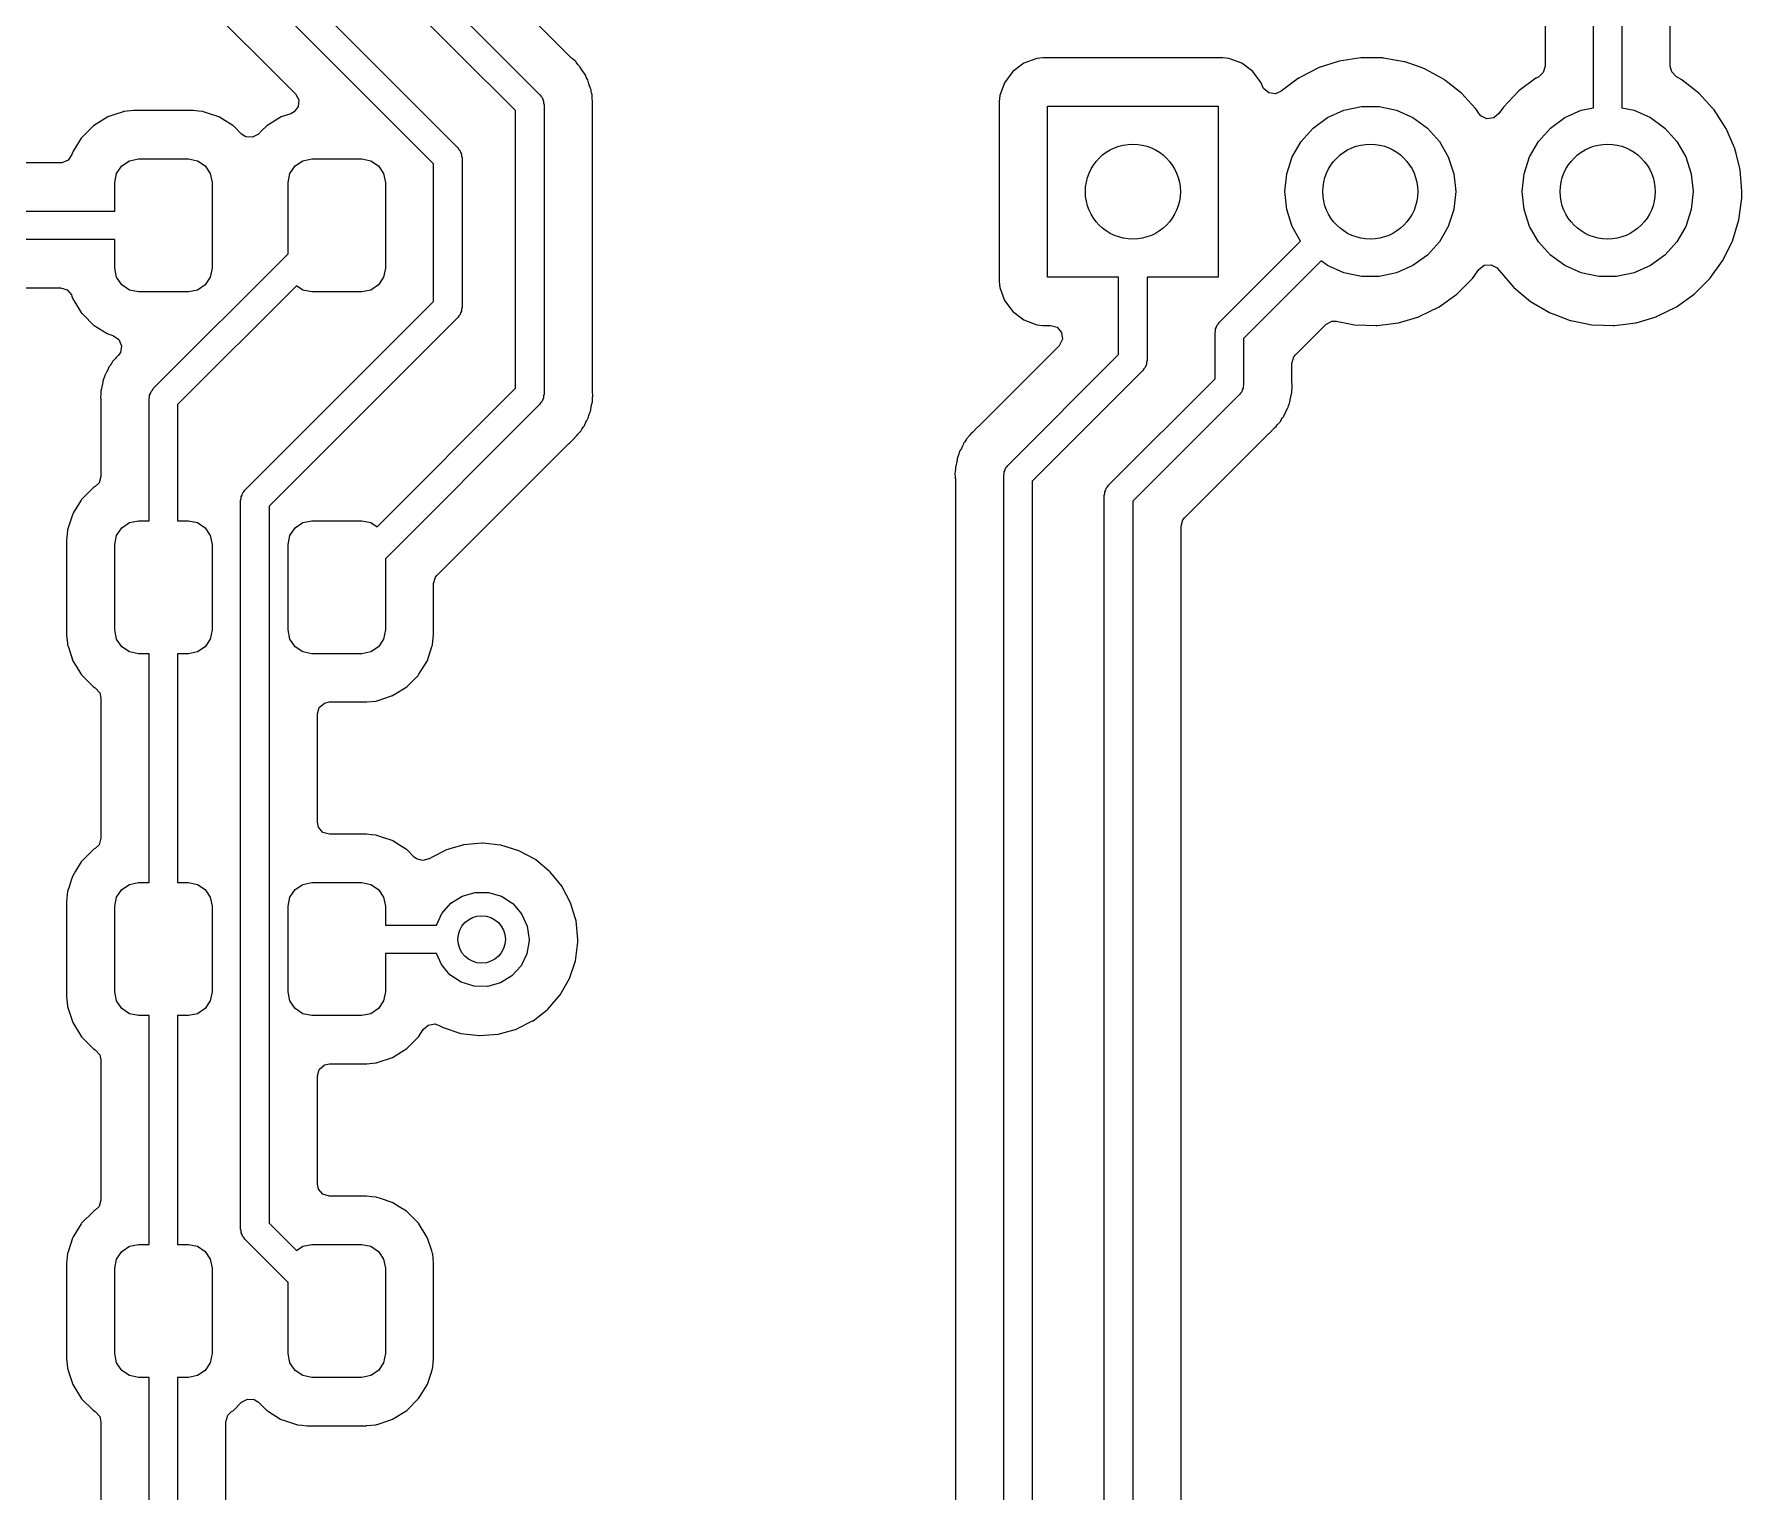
# Model space of a CAD drawing. Extents: x 87 to 209, y -135 to -60.
# Drawn here: x 179.95 to 197.93, y -97.36 to -82.02 of the extents above; entities that cross this region are included whole.
import ezdxf

# ---------------------------------------------------------------- set-up
doc = ezdxf.new("R2010")
doc.units = 0
doc.layers.add('BLACK', color=7, linetype='CONTINUOUS')

msp = doc.modelspace()

# ---------------------------------------------------------------- linework, layer by layer
at = {"layer": 'BLACK', "linetype": 'CONTINUOUS'}
for p, q in [((173.886, -72.6887), (184.408, -83.2111)), ((184.152, -83.3793), (173.63, -72.8569)), ((173.297, -73.2426), (182.698, -82.6439)), ((185.605, -82.2666), (178.191, -74.8521)), ((177.646, -75.0258), (185.272, -82.6523)), ((185.016, -82.8205), (177.389, -75.194)), ((196.366, -82.7896), (196.366, -77.6097)), ((196.666, -77.5476), (196.666, -82.7896)), ((197.174, -82.353), (197.174, -77.6297)), ((195.857, -77.8725), (195.857, -82.3511)), ((185.614, -82.2746), (185.605, -82.2666)), ((185.65, -82.304), (185.614, -82.2746)), ((185.655, -82.3105), (185.65, -82.304)), ((185.662, -82.3214), (185.655, -82.3105)), ((185.675, -82.3364), (185.662, -82.3214)), ((185.69, -82.3516), (185.675, -82.3364)), ((185.694, -82.3584), (185.69, -82.3516)), ((185.714, -82.3914), (185.694, -82.3584)), ((185.694, -82.3584), (185.694, -82.3584)), ((190.369, -82.3222), (190.253, -82.4095)), ((190.506, -82.2711), (190.369, -82.3222)), ((190.568, -82.2643), (190.506, -82.2711)), ((192.464, -82.2643), (190.568, -82.2643)), ((192.526, -82.2711), (192.464, -82.2643)), ((192.663, -82.3222), (192.526, -82.2711)), ((192.779, -82.4095), (192.663, -82.3222)), ((193.688, -82.298), (193.468, -82.3699)), ((193.917, -82.2629), (193.688, -82.298)), ((193.923, -82.263), (193.917, -82.2629)), ((194.076, -82.2649), (193.923, -82.263)), ((193.923, -82.263), (193.923, -82.263)), ((194.149, -82.2657), (194.076, -82.2649)), ((194.154, -82.2666), (194.149, -82.2657)), ((194.154, -82.2667), (194.154, -82.2666)), ((194.372, -82.3055), (194.154, -82.2667)), ((194.377, -82.3064), (194.372, -82.3055)), ((194.372, -82.3055), (194.372, -82.3055)), ((194.382, -82.3081), (194.377, -82.3064)), ((194.59, -82.382), (194.382, -82.3081)), ((194.382, -82.3081), (194.382, -82.3081)), ((195.857, -82.3511), (195.837, -82.4193)), ((197.19, -82.4129), (197.174, -82.353)), ((185.72, -82.4013), (185.714, -82.3914)), ((185.748, -82.4386), (185.72, -82.4013)), ((185.756, -82.4586), (185.748, -82.4386)), ((185.764, -82.4763), (185.756, -82.4586)), ((185.775, -82.4948), (185.764, -82.4763)), ((185.788, -82.5392), (185.775, -82.4948)), ((185.792, -82.5504), (185.788, -82.5392)), ((190.165, -82.5261), (190.114, -82.6625)), ((190.253, -82.4095), (190.165, -82.5261)), ((192.867, -82.5261), (192.779, -82.4095)), ((192.87, -82.5345), (192.867, -82.5261)), ((192.88, -82.5627), (192.87, -82.5345)), ((192.87, -82.5345), (192.87, -82.5345)), ((193.259, -82.48), (193.078, -82.6159)), ((193.263, -82.4769), (193.259, -82.48)), ((193.259, -82.48), (193.259, -82.48)), ((193.29, -82.4629), (193.263, -82.4769)), ((193.464, -82.3723), (193.29, -82.4629)), ((193.468, -82.3699), (193.464, -82.3723)), ((193.464, -82.3723), (193.464, -82.3723)), ((194.595, -82.3837), (194.59, -82.382)), ((194.59, -82.382), (194.59, -82.382)), ((194.6, -82.3862), (194.595, -82.3837)), ((194.794, -82.4931), (194.6, -82.3862)), ((194.6, -82.3862), (194.6, -82.3862)), ((194.798, -82.4956), (194.794, -82.4931)), ((194.794, -82.4931), (194.794, -82.4931)), ((194.802, -82.4988), (194.798, -82.4956)), ((194.976, -82.636), (194.802, -82.4988)), ((194.802, -82.4988), (194.802, -82.4988)), ((195.759, -82.48), (195.582, -82.6128)), ((195.763, -82.4769), (195.759, -82.48)), ((195.759, -82.48), (195.759, -82.48)), ((195.79, -82.4629), (195.763, -82.4769)), ((195.837, -82.4193), (195.79, -82.4629)), ((197.24, -82.4633), (197.19, -82.4129)), ((197.298, -82.4956), (197.24, -82.4633)), ((197.302, -82.4988), (197.298, -82.4956)), ((197.476, -82.636), (197.302, -82.4988)), ((182.698, -82.6439), (182.732, -82.7062)), ((182.732, -82.7062), (182.727, -82.777)), ((185.272, -82.6523), (185.282, -82.6694)), ((185.282, -82.6694), (185.296, -82.6834)), ((185.296, -82.6834), (185.301, -82.7025)), ((185.301, -82.7025), (185.311, -82.7196)), ((185.311, -82.7196), (185.311, -82.7393)), ((185.806, -82.586), (185.792, -82.5504)), ((185.809, -82.5933), (185.806, -82.586)), ((185.806, -82.586), (185.806, -82.586)), ((185.81, -82.6012), (185.809, -82.5933)), ((185.812, -82.6146), (185.81, -82.6012)), ((185.81, -82.6012), (185.81, -82.6012)), ((185.816, -82.634), (185.812, -82.6146)), ((185.822, -82.6546), (185.816, -82.634)), ((185.822, -82.6625), (185.822, -82.6546)), ((185.823, -82.7007), (185.822, -82.6625)), ((185.824, -82.7126), (185.823, -82.7007)), ((185.825, -82.717), (185.824, -82.7126)), ((185.825, -82.7461), (185.825, -82.717)), ((190.114, -82.6625), (190.107, -82.7247)), ((192.893, -82.5878), (192.88, -82.5627)), ((192.947, -82.6337), (192.893, -82.5878)), ((193.018, -82.6429), (192.947, -82.6337)), ((193.077, -82.615), (193.018, -82.6429)), ((193.078, -82.6159), (193.077, -82.615)), ((194.98, -82.6392), (194.976, -82.636)), ((194.976, -82.636), (194.976, -82.636)), ((195.047, -82.7126), (194.98, -82.6392)), ((195.124, -82.7971), (195.047, -82.7126)), ((195.578, -82.6159), (195.418, -82.7834)), ((195.582, -82.6128), (195.578, -82.6159)), ((197.48, -82.6392), (197.476, -82.636)), ((197.476, -82.636), (197.476, -82.636)), ((197.547, -82.7126), (197.48, -82.6392)), ((197.624, -82.7971), (197.547, -82.7126)), ((180.721, -82.8868), (180.57, -82.9799)), ((180.784, -82.8656), (180.721, -82.8868)), ((180.882, -82.8331), (180.784, -82.8656)), ((180.888, -82.8309), (180.882, -82.8331)), ((180.882, -82.8331), (180.882, -82.8331)), ((180.895, -82.8302), (180.888, -82.8309)), ((180.991, -82.8202), (180.895, -82.8302)), ((180.895, -82.8302), (180.895, -82.8302)), ((180.994, -82.8199), (180.991, -82.8202)), ((180.991, -82.8202), (180.991, -82.8202)), ((181.62, -82.8199), (180.994, -82.8199)), ((181.675, -82.8255), (181.62, -82.8199)), ((181.718, -82.8299), (181.675, -82.8255)), ((181.724, -82.8306), (181.718, -82.8299)), ((181.718, -82.8299), (181.718, -82.8299)), ((181.731, -82.8328), (181.724, -82.8306)), ((181.781, -82.8494), (181.731, -82.8328)), ((181.731, -82.8328), (181.731, -82.8328)), ((181.892, -82.8863), (181.781, -82.8494)), ((181.899, -82.8901), (181.892, -82.8863)), ((182.037, -82.9753), (181.899, -82.8901)), ((181.899, -82.8901), (181.899, -82.8901)), ((182.546, -82.8868), (182.395, -82.9799)), ((182.649, -82.8525), (182.546, -82.8868)), ((182.684, -82.8338), (182.649, -82.8525)), ((182.727, -82.777), (182.684, -82.8338)), ((185.016, -85.7424), (185.016, -82.8205)), ((185.311, -82.7393), (185.316, -82.7584)), ((185.316, -82.7584), (185.316, -85.8045)), ((185.825, -82.75), (185.825, -82.7461)), ((185.826, -82.8089), (185.825, -82.75)), ((185.825, -82.8286), (185.827, -82.8209)), ((185.825, -82.8405), (185.825, -82.8286)), ((185.825, -85.7675), (185.825, -82.8405)), ((185.827, -82.8209), (185.826, -82.8089)), ((190.107, -82.7247), (190.107, -84.6209)), ((190.616, -84.5728), (190.616, -82.7728)), ((190.616, -82.7728), (192.416, -82.7728)), ((192.416, -82.7728), (192.416, -84.5728)), ((193.414, -83.004), (193.566, -82.8934)), ((193.566, -82.8934), (193.738, -82.8168)), ((193.738, -82.8168), (193.922, -82.7777)), ((193.922, -82.7777), (194.11, -82.7777)), ((194.11, -82.7777), (194.294, -82.8168)), ((194.294, -82.8168), (194.466, -82.8934)), ((194.466, -82.8934), (194.618, -83.004)), ((195.136, -82.8105), (195.124, -82.7971)), ((195.139, -82.8148), (195.136, -82.8105)), ((195.161, -82.8494), (195.139, -82.8148)), ((195.139, -82.8148), (195.139, -82.8148)), ((195.182, -82.8739), (195.161, -82.8494)), ((195.245, -82.9051), (195.182, -82.8739)), ((195.316, -82.897), (195.245, -82.9051)), ((195.371, -82.852), (195.316, -82.897)), ((195.418, -82.7834), (195.371, -82.852)), ((195.914, -83.004), (196.066, -82.8934)), ((196.066, -82.8934), (196.238, -82.8168)), ((196.238, -82.8168), (196.366, -82.7896)), ((196.666, -82.7896), (196.794, -82.8168)), ((196.794, -82.8168), (196.966, -82.8934)), ((196.966, -82.8934), (197.118, -83.004)), ((197.636, -82.8105), (197.624, -82.7971)), ((197.762, -83.0049), (197.636, -82.8105)), ((180.57, -82.9799), (180.445, -83.1051)), ((182.043, -82.9791), (182.037, -82.9753)), ((182.048, -82.9843), (182.043, -82.9791)), ((182.131, -83.0667), (182.048, -82.9843)), ((182.176, -83.0956), (182.131, -83.0667)), ((182.309, -83.0665), (182.247, -83.1006)), ((182.341, -83.0347), (182.309, -83.0665)), ((182.395, -82.9799), (182.341, -83.0347)), ((193.288, -83.1438), (193.414, -83.004)), ((194.618, -83.004), (194.744, -83.1438)), ((195.788, -83.1438), (195.914, -83.004)), ((197.118, -83.004), (197.244, -83.1438)), ((197.764, -83.0097), (197.762, -83.0049)), ((197.852, -83.2118), (197.764, -83.0097)), ((197.764, -83.0097), (197.764, -83.0097)), ((180.352, -83.2557), (180.347, -83.2726)), ((180.358, -83.2466), (180.352, -83.2557)), ((180.441, -83.1113), (180.358, -83.2466)), ((180.445, -83.1051), (180.441, -83.1113)), ((180.441, -83.1113), (180.441, -83.1113)), ((182.247, -83.1006), (182.176, -83.0956)), ((184.408, -83.2111), (184.418, -83.2282)), ((184.418, -83.2282), (184.432, -83.2422)), ((184.432, -83.2422), (184.437, -83.2613)), ((193.194, -83.3067), (193.288, -83.1438)), ((194.744, -83.1438), (194.838, -83.3067)), ((195.694, -83.3067), (195.788, -83.1438)), ((197.244, -83.1438), (197.338, -83.3067)), ((197.854, -83.2173), (197.852, -83.2118)), ((197.855, -83.2223), (197.854, -83.2173)), ((197.868, -83.2726), (197.855, -83.2223)), ((197.855, -83.2223), (197.855, -83.2223)), ((180.224, -83.3699), (178.154, -83.3699)), ((180.237, -83.3692), (180.224, -83.3699)), ((180.303, -83.3419), (180.237, -83.3692)), ((180.343, -83.2836), (180.303, -83.3419)), ((180.347, -83.2726), (180.343, -83.2836)), ((180.814, -83.4827), (180.868, -83.4016)), ((180.868, -83.4016), (180.949, -83.3474)), ((180.949, -83.3474), (181.045, -83.3284)), ((181.045, -83.3284), (181.57, -83.3284)), ((181.57, -83.3284), (181.665, -83.3474)), ((181.665, -83.3474), (181.746, -83.4016)), ((181.746, -83.4016), (181.801, -83.4827)), ((182.639, -83.4827), (182.693, -83.4016)), ((182.693, -83.4016), (182.774, -83.3474)), ((182.774, -83.3474), (182.87, -83.3284)), ((182.87, -83.3284), (183.395, -83.3284)), ((183.395, -83.3284), (183.49, -83.3474)), ((183.49, -83.3474), (183.571, -83.4016)), ((183.571, -83.4016), (183.626, -83.4827)), ((184.152, -84.8299), (184.152, -83.3793)), ((184.437, -83.2613), (184.447, -83.2784)), ((184.447, -83.2784), (184.447, -83.2981)), ((184.447, -83.2981), (184.452, -83.3172)), ((184.452, -83.3172), (184.452, -84.892)), ((193.136, -83.4857), (193.194, -83.3067)), ((194.838, -83.3067), (194.896, -83.4857)), ((195.636, -83.4857), (195.694, -83.3067)), ((197.338, -83.3067), (197.396, -83.4857)), ((197.91, -83.442), (197.868, -83.2726)), ((180.795, -83.5784), (180.814, -83.4827)), ((180.795, -83.8784), (180.795, -83.5784)), ((181.801, -83.4827), (181.82, -83.5784)), ((181.82, -83.5784), (181.82, -84.4784)), ((182.62, -83.5784), (182.639, -83.4827)), ((182.62, -84.3288), (182.62, -83.5784)), ((183.626, -83.4827), (183.645, -83.5784)), ((183.645, -83.5784), (183.645, -84.4784)), ((193.116, -83.6728), (193.136, -83.4857)), ((194.896, -83.4857), (194.916, -83.6728)), ((195.616, -83.6728), (195.636, -83.4857)), ((197.396, -83.4857), (197.416, -83.6728)), ((197.911, -83.4471), (197.91, -83.442)), ((197.921, -83.5746), (197.911, -83.4471)), ((197.911, -83.4471), (197.911, -83.4471)), ((197.929, -83.6728), (197.921, -83.5746)), ((193.136, -83.8599), (193.116, -83.6728)), ((194.916, -83.6728), (194.896, -83.8599)), ((195.636, -83.8599), (195.616, -83.6728)), ((197.416, -83.6728), (197.396, -83.8599)), ((197.897, -83.9715), (197.928, -83.7418)), ((197.928, -83.7385), (197.929, -83.6762)), ((197.928, -83.7418), (197.928, -83.7385)), ((197.929, -83.6762), (197.929, -83.6728)), ((197.929, -83.6762), (197.929, -83.6762)), ((177.295, -83.8784), (180.795, -83.8784)), ((193.194, -84.0389), (193.136, -83.8599)), ((194.896, -83.8599), (194.838, -84.0389)), ((195.694, -84.0389), (195.636, -83.8599)), ((197.396, -83.8599), (197.338, -84.0389)), ((197.83, -84.1931), (197.897, -83.9715)), ((193.283, -84.1936), (193.194, -84.0389)), ((194.838, -84.0389), (194.744, -84.2018)), ((195.788, -84.2018), (195.694, -84.0389)), ((197.338, -84.0389), (197.244, -84.2018)), ((180.795, -84.1784), (178.229, -84.1784)), ((180.795, -84.4784), (180.795, -84.1784)), ((181.201, -85.7473), (182.62, -84.3288)), ((192.426, -85.0507), (193.283, -84.1936)), ((194.744, -84.2018), (194.618, -84.3416)), ((195.914, -84.3416), (195.788, -84.2018)), ((197.244, -84.2018), (197.118, -84.3416)), ((197.727, -84.4007), (197.766, -84.3227)), ((197.766, -84.3227), (197.828, -84.1977)), ((197.828, -84.1977), (197.83, -84.1931)), ((197.828, -84.1977), (197.828, -84.1977)), ((180.814, -84.5741), (180.795, -84.4784)), ((181.82, -84.4784), (181.801, -84.5741)), ((183.645, -84.4784), (183.626, -84.5741)), ((193.498, -84.4029), (192.682, -85.2189)), ((193.566, -84.4522), (193.498, -84.4029)), ((193.738, -84.5288), (193.566, -84.4522)), ((194.466, -84.4522), (194.294, -84.5288)), ((194.618, -84.3416), (194.466, -84.4522)), ((195.092, -84.5888), (195.161, -84.4927)), ((195.161, -84.4927), (195.217, -84.449)), ((195.217, -84.449), (195.288, -84.4426)), ((195.288, -84.4426), (195.351, -84.4754)), ((195.351, -84.4754), (195.371, -84.5004)), ((195.371, -84.5004), (195.373, -84.5031)), ((195.373, -84.5031), (195.373, -84.5031)), ((195.373, -84.5031), (195.376, -84.5075)), ((195.376, -84.5075), (195.527, -84.6826)), ((196.066, -84.4522), (195.914, -84.3416)), ((196.238, -84.5288), (196.066, -84.4522)), ((196.966, -84.4522), (196.794, -84.5288)), ((197.118, -84.3416), (196.966, -84.4522)), ((197.592, -84.5888), (197.727, -84.4007)), ((178.864, -84.6869), (180.224, -84.6869)), ((180.224, -84.6869), (180.292, -84.7069)), ((180.868, -84.6552), (180.814, -84.5741)), ((180.949, -84.7094), (180.868, -84.6552)), ((182.708, -84.665), (181.457, -85.9155)), ((181.746, -84.6552), (181.665, -84.7094)), ((181.801, -84.5741), (181.746, -84.6552)), ((182.774, -84.7094), (182.708, -84.665)), ((183.571, -84.6552), (183.49, -84.7094)), ((183.626, -84.5741), (183.571, -84.6552)), ((190.107, -84.6209), (190.114, -84.6831)), ((190.114, -84.6831), (190.165, -84.8195)), ((191.366, -84.5728), (190.616, -84.5728)), ((191.366, -85.3887), (191.366, -84.5728)), ((192.416, -84.5728), (191.666, -84.5728)), ((191.666, -84.5728), (191.666, -85.4508)), ((193.922, -84.5679), (193.738, -84.5288)), ((194.11, -84.5679), (193.922, -84.5679)), ((194.294, -84.5288), (194.11, -84.5679)), ((194.928, -84.7523), (195.092, -84.5888)), ((195.527, -84.6826), (195.705, -84.8305)), ((196.422, -84.5679), (196.238, -84.5288)), ((196.61, -84.5679), (196.422, -84.5679)), ((196.794, -84.5288), (196.61, -84.5679)), ((197.428, -84.7523), (197.592, -84.5888)), ((180.292, -84.7069), (180.338, -84.7606)), ((180.338, -84.7606), (180.343, -84.773)), ((180.343, -84.773), (180.351, -84.7954)), ((180.351, -84.7954), (180.351, -84.7954)), ((180.351, -84.7954), (180.353, -84.8023)), ((180.353, -84.8023), (180.446, -84.9527)), ((181.045, -84.7284), (180.949, -84.7094)), ((181.57, -84.7284), (181.045, -84.7284)), ((181.665, -84.7094), (181.57, -84.7284)), ((182.164, -86.8183), (184.152, -84.8299)), ((182.87, -84.7284), (182.774, -84.7094)), ((183.395, -84.7284), (182.87, -84.7284)), ((183.49, -84.7094), (183.395, -84.7284)), ((190.165, -84.8195), (190.253, -84.9361)), ((194.74, -84.8868), (194.928, -84.7523)), ((195.705, -84.8305), (195.905, -84.9474)), ((197.24, -84.8868), (197.428, -84.7523)), ((180.446, -84.9527), (180.451, -84.9579)), ((180.451, -84.9579), (180.464, -84.9704)), ((180.464, -84.9704), (180.571, -85.0777)), ((184.408, -84.9981), (182.42, -86.9865)), ((184.418, -84.981), (184.408, -84.9981)), ((184.432, -84.967), (184.418, -84.981)), ((184.437, -84.9479), (184.432, -84.967)), ((184.447, -84.9308), (184.437, -84.9479)), ((184.452, -84.892), (184.447, -84.9111)), ((184.447, -84.9111), (184.447, -84.9308)), ((190.253, -84.9361), (190.369, -85.0234)), ((190.369, -85.0234), (190.506, -85.0745)), ((192.416, -85.0678), (192.426, -85.0507)), ((193.548, -85.0725), (193.61, -85.0385)), ((193.61, -85.0385), (193.662, -85.0382)), ((193.662, -85.0382), (193.676, -85.0411)), ((193.676, -85.0411), (193.849, -85.0762)), ((194.175, -85.0725), (194.31, -85.0552)), ((194.31, -85.0552), (194.315, -85.0538)), ((194.315, -85.0538), (194.527, -84.9902)), ((194.315, -85.0538), (194.315, -85.0538)), ((194.527, -84.9902), (194.532, -84.9887)), ((194.532, -84.9887), (194.546, -84.9816)), ((194.546, -84.9816), (194.735, -84.8891)), ((194.735, -84.8891), (194.74, -84.8868)), ((194.735, -84.8891), (194.735, -84.8891)), ((195.905, -84.9474), (195.91, -84.9492)), ((195.91, -84.9492), (195.91, -84.9492)), ((195.91, -84.9492), (195.961, -84.9685)), ((195.961, -84.9685), (196.122, -85.03)), ((196.122, -85.03), (196.127, -85.031)), ((196.127, -85.031), (196.127, -85.031)), ((196.127, -85.031), (196.163, -85.0385)), ((196.163, -85.0385), (196.349, -85.0762)), ((196.675, -85.0725), (196.81, -85.0552)), ((196.81, -85.0552), (196.815, -85.0538)), ((196.815, -85.0538), (197.027, -84.9902)), ((196.815, -85.0538), (196.815, -85.0538)), ((197.027, -84.9902), (197.032, -84.9887)), ((197.032, -84.9887), (197.046, -84.9816)), ((197.046, -84.9816), (197.235, -84.8891)), ((197.235, -84.8891), (197.24, -84.8868)), ((197.235, -84.8891), (197.235, -84.8891)), ((180.571, -85.0777), (180.578, -85.0815)), ((180.578, -85.0815), (180.578, -85.0815)), ((180.578, -85.0815), (180.715, -85.1662)), ((180.715, -85.1662), (180.722, -85.1705)), ((180.722, -85.1705), (180.765, -85.1848)), ((180.765, -85.1848), (180.781, -85.1901)), ((180.781, -85.1901), (180.839, -85.2306)), ((180.839, -85.2306), (180.867, -85.2961)), ((190.506, -85.0745), (190.568, -85.0813)), ((190.568, -85.0813), (190.65, -85.0813)), ((190.65, -85.0813), (190.718, -85.1013)), ((190.718, -85.1013), (190.765, -85.155)), ((190.775, -85.2252), (190.745, -85.2898)), ((190.765, -85.155), (190.775, -85.2252)), ((192.382, -85.1568), (192.387, -85.1377)), ((192.382, -85.6427), (192.382, -85.1568)), ((192.387, -85.118), (192.397, -85.1009)), ((192.387, -85.1377), (192.387, -85.118)), ((192.397, -85.1009), (192.402, -85.0818)), ((192.402, -85.0818), (192.416, -85.0678)), ((192.682, -85.2189), (192.682, -85.7048)), ((193.227, -85.3927), (193.548, -85.0725)), ((193.849, -85.0762), (193.973, -85.0807)), ((193.973, -85.0807), (194.075, -85.0845)), ((194.075, -85.0845), (194.075, -85.0845)), ((194.075, -85.0845), (194.08, -85.0847)), ((194.08, -85.0847), (194.085, -85.084)), ((194.085, -85.084), (194.175, -85.0725)), ((194.085, -85.084), (194.085, -85.084)), ((196.349, -85.0762), (196.473, -85.0807)), ((196.473, -85.0807), (196.575, -85.0845)), ((196.575, -85.0845), (196.575, -85.0845)), ((196.575, -85.0845), (196.58, -85.0847)), ((196.58, -85.0847), (196.585, -85.084)), ((196.585, -85.084), (196.675, -85.0725)), ((196.585, -85.084), (196.585, -85.084)), ((180.812, -85.4171), (180.809, -85.4206)), ((180.83, -85.3988), (180.812, -85.4171)), ((180.854, -85.366), (180.83, -85.3988)), ((180.867, -85.2961), (180.854, -85.366)), ((190.739, -85.2964), (189.898, -86.1376)), ((190.199, -86.5552), (191.366, -85.3887)), ((190.745, -85.2898), (190.739, -85.2964)), ((193.19, -85.4817), (193.211, -85.4136)), ((193.211, -85.4136), (193.227, -85.3927)), ((180.712, -85.5686), (180.69, -85.6091)), ((180.717, -85.5579), (180.712, -85.5686)), ((180.733, -85.5228), (180.717, -85.5579)), ((180.736, -85.5155), (180.733, -85.5228)), ((180.733, -85.5228), (180.733, -85.5228)), ((180.745, -85.5039), (180.736, -85.5155)), ((180.749, -85.4986), (180.745, -85.5039)), ((180.76, -85.4821), (180.749, -85.4986)), ((180.766, -85.4702), (180.76, -85.4821)), ((180.77, -85.4633), (180.766, -85.4702)), ((180.766, -85.4702), (180.766, -85.4702)), ((180.802, -85.4296), (180.77, -85.4633)), ((180.809, -85.4206), (180.802, -85.4296)), ((191.622, -85.5569), (190.456, -86.7234)), ((191.632, -85.5398), (191.622, -85.5569)), ((191.646, -85.5258), (191.632, -85.5398)), ((191.651, -85.5067), (191.646, -85.5258)), ((191.661, -85.4896), (191.651, -85.5067)), ((191.666, -85.4508), (191.661, -85.4699)), ((191.661, -85.4699), (191.661, -85.4896)), ((193.19, -85.6678), (193.19, -85.4817)), ((180.655, -85.7468), (180.649, -85.7702)), ((180.649, -85.7702), (180.649, -85.7917)), ((180.66, -85.7255), (180.655, -85.7468)), ((180.662, -85.7138), (180.66, -85.7255)), ((180.668, -85.6782), (180.662, -85.7138)), ((180.67, -85.6682), (180.668, -85.6782)), ((180.678, -85.6485), (180.67, -85.6682)), ((180.685, -85.6298), (180.678, -85.6485)), ((180.69, -85.6091), (180.685, -85.6298)), ((181.172, -85.7975), (181.177, -85.7784)), ((181.177, -85.7784), (181.191, -85.7644)), ((181.191, -85.7644), (181.201, -85.7473)), ((183.557, -87.2018), (185.016, -85.7424)), ((185.825, -85.7794), (185.825, -85.7675)), ((191.259, -86.7652), (192.382, -85.6427)), ((192.667, -85.7607), (192.662, -85.7798)), ((192.677, -85.7436), (192.667, -85.7607)), ((192.682, -85.7048), (192.677, -85.7239)), ((192.677, -85.7239), (192.677, -85.7436)), ((193.191, -85.6797), (193.19, -85.6678)), ((193.19, -85.7665), (193.192, -85.7468)), ((193.19, -85.788), (193.19, -85.7665)), ((193.193, -85.7025), (193.191, -85.6797)), ((193.192, -85.7468), (193.194, -85.7335)), ((193.195, -85.7256), (193.193, -85.7025)), ((193.194, -85.7335), (193.195, -85.7256)), ((193.194, -85.7335), (193.194, -85.7335)), ((180.647, -85.8114), (180.644, -85.8326)), ((180.644, -85.8326), (180.647, -85.8662)), ((180.649, -85.7917), (180.647, -85.8114)), ((180.647, -85.8662), (180.648, -85.8785)), ((180.648, -85.8785), (180.649, -85.8904)), ((180.649, -85.8904), (180.649, -86.6712)), ((181.157, -85.8534), (181.162, -85.8343)), ((181.157, -87.1384), (181.157, -85.8534)), ((181.162, -85.8146), (181.172, -85.7975)), ((181.162, -85.8343), (181.162, -85.8146)), ((181.457, -85.9155), (181.457, -87.1384)), ((185.272, -85.9106), (183.645, -87.538)), ((185.282, -85.8935), (185.272, -85.9106)), ((185.296, -85.8795), (185.282, -85.8935)), ((185.301, -85.8604), (185.296, -85.8795)), ((185.311, -85.8433), (185.301, -85.8604)), ((185.316, -85.8045), (185.311, -85.8236)), ((185.311, -85.8236), (185.311, -85.8433)), ((185.803, -85.9897), (185.811, -85.9441)), ((185.811, -85.9441), (185.813, -85.9324)), ((185.813, -85.9324), (185.823, -85.8954)), ((185.823, -85.8954), (185.825, -85.8877)), ((185.829, -85.8253), (185.825, -85.7794)), ((185.825, -85.8662), (185.826, -85.8465)), ((185.825, -85.8877), (185.825, -85.8662)), ((185.826, -85.8465), (185.827, -85.8385)), ((185.827, -85.8385), (185.829, -85.8253)), ((192.638, -85.8109), (191.516, -86.9334)), ((192.648, -85.7938), (192.638, -85.8109)), ((192.662, -85.7798), (192.648, -85.7938)), ((193.127, -85.9896), (193.149, -85.9491)), ((193.149, -85.9491), (193.151, -85.9415)), ((193.151, -85.9415), (193.154, -85.9284)), ((193.151, -85.9415), (193.151, -85.9415)), ((193.154, -85.9284), (193.161, -85.9097)), ((193.161, -85.9097), (193.166, -85.8972)), ((193.166, -85.8972), (193.169, -85.89)), ((193.169, -85.89), (193.177, -85.8443)), ((193.177, -85.8443), (193.179, -85.8327)), ((193.179, -85.8327), (193.19, -85.788)), ((185.737, -86.1424), (185.74, -86.1351)), ((185.74, -86.1351), (185.756, -86.1)), ((185.756, -86.1), (185.761, -86.0893)), ((185.761, -86.0893), (185.779, -86.0558)), ((185.779, -86.0558), (185.783, -86.0488)), ((185.779, -86.0558), (185.779, -86.0558)), ((185.783, -86.0488), (185.788, -86.0281)), ((185.788, -86.0281), (185.795, -86.0094)), ((185.795, -86.0094), (185.803, -85.9897)), ((189.898, -86.1376), (189.889, -86.1456)), ((193.027, -86.1411), (193.03, -86.1376)), ((193.03, -86.1376), (193.037, -86.1286)), ((193.037, -86.1286), (193.064, -86.1007)), ((193.064, -86.1007), (193.069, -86.0949)), ((193.069, -86.0949), (193.073, -86.088)), ((193.073, -86.088), (193.079, -86.0761)), ((193.079, -86.0761), (193.09, -86.0596)), ((193.09, -86.0596), (193.098, -86.0489)), ((193.098, -86.0489), (193.103, -86.0427)), ((193.098, -86.0489), (193.098, -86.0489)), ((193.103, -86.0427), (193.122, -86.0003)), ((193.122, -86.0003), (193.127, -85.9896)), ((185.582, -86.3202), (185.589, -86.3159)), ((185.589, -86.3159), (185.598, -86.3065)), ((185.598, -86.3065), (185.638, -86.2642)), ((185.638, -86.2642), (185.64, -86.2614)), ((185.64, -86.2614), (185.661, -86.2408)), ((185.661, -86.2408), (185.664, -86.2373)), ((185.664, -86.2373), (185.671, -86.2283)), ((185.671, -86.2283), (185.683, -86.2162)), ((185.683, -86.2162), (185.703, -86.1946)), ((185.703, -86.1946), (185.709, -86.183)), ((185.709, -86.183), (185.713, -86.1758)), ((185.713, -86.1758), (185.724, -86.1593)), ((185.724, -86.1593), (185.732, -86.1486)), ((185.732, -86.1486), (185.737, -86.1424)), ((189.74, -86.3159), (189.734, -86.3234)), ((189.747, -86.3065), (189.74, -86.3159)), ((189.758, -86.2899), (189.747, -86.3065)), ((189.765, -86.2781), (189.758, -86.2899)), ((189.769, -86.2712), (189.765, -86.2781)), ((189.765, -86.2781), (189.765, -86.2781)), ((189.8, -86.2375), (189.769, -86.2712)), ((189.808, -86.2285), (189.8, -86.2375)), ((189.811, -86.225), (189.808, -86.2283)), ((189.808, -86.2283), (189.808, -86.2285)), ((189.831, -86.2044), (189.811, -86.225)), ((189.834, -86.2015), (189.831, -86.2044)), ((189.877, -86.1557), (189.834, -86.2015)), ((189.882, -86.1499), (189.877, -86.1557)), ((189.877, -86.1557), (189.877, -86.1557)), ((189.889, -86.1456), (189.882, -86.1499)), ((189.889, -86.1456), (189.889, -86.1456)), ((192.061, -87.1072), (192.94, -86.2285)), ((192.94, -86.2285), (192.948, -86.2205)), ((192.948, -86.2205), (192.955, -86.2162)), ((192.948, -86.2205), (192.948, -86.2205)), ((192.955, -86.2162), (193.004, -86.1645)), ((193.004, -86.1645), (193.006, -86.1617)), ((193.006, -86.1617), (193.027, -86.1411)), ((184.19, -87.7118), (185.574, -86.3282)), ((185.574, -86.3282), (185.582, -86.3202)), ((185.582, -86.3202), (185.582, -86.3202)), ((189.667, -86.4839), (189.661, -86.5217)), ((189.668, -86.4761), (189.667, -86.4839)), ((189.677, -86.4564), (189.668, -86.4761)), ((189.683, -86.4377), (189.677, -86.4564)), ((189.688, -86.417), (189.683, -86.4377)), ((189.702, -86.3926), (189.688, -86.417)), ((189.711, -86.3765), (189.702, -86.3926)), ((189.716, -86.3658), (189.711, -86.3765)), ((189.731, -86.3307), (189.716, -86.3658)), ((189.734, -86.3234), (189.731, -86.3307)), ((189.731, -86.3307), (189.731, -86.3307)), ((180.649, -86.6712), (180.629, -86.7394)), ((189.645, -86.6193), (189.642, -86.6404)), ((189.642, -86.6404), (189.645, -86.6762)), ((189.647, -86.5995), (189.645, -86.6193)), ((189.645, -86.6762), (189.646, -86.6864)), ((189.655, -86.5479), (189.647, -86.5781)), ((189.647, -86.5781), (189.647, -86.5995)), ((189.658, -86.5334), (189.655, -86.5479)), ((189.661, -86.5217), (189.658, -86.5334)), ((190.156, -86.6613), (190.161, -86.6422)), ((190.156, -123.175), (190.156, -86.6613)), ((190.161, -86.6225), (190.17, -86.6054)), ((190.161, -86.6422), (190.161, -86.6225)), ((190.17, -86.6054), (190.176, -86.5863)), ((190.176, -86.5863), (190.19, -86.5723)), ((190.19, -86.5723), (190.199, -86.5552)), ((180.57, -86.7899), (180.445, -86.9151)), ((180.576, -86.7861), (180.57, -86.7899)), ((180.589, -86.7784), (180.576, -86.7861)), ((180.576, -86.7861), (180.576, -86.7861)), ((180.629, -86.7394), (180.589, -86.7784)), ((182.135, -86.8684), (182.14, -86.8493)), ((182.14, -86.8493), (182.154, -86.8354)), ((182.154, -86.8354), (182.164, -86.8183)), ((189.646, -86.6864), (189.647, -86.6983)), ((189.647, -86.6983), (189.647, -109.185)), ((190.456, -86.7234), (190.456, -123.237)), ((191.215, -86.8713), (191.221, -86.8522)), ((191.221, -86.8325), (191.23, -86.8154)), ((191.221, -86.8522), (191.221, -86.8325)), ((191.23, -86.8154), (191.236, -86.7963)), ((191.236, -86.7963), (191.25, -86.7823)), ((191.25, -86.7823), (191.259, -86.7652)), ((180.441, -86.9213), (180.362, -87.05)), ((180.445, -86.9151), (180.441, -86.9213)), ((180.441, -86.9213), (180.441, -86.9213)), ((182.12, -86.9243), (182.125, -86.9052)), ((182.12, -94.5964), (182.12, -86.9243)), ((182.125, -86.8855), (182.135, -86.8684)), ((182.125, -86.9052), (182.125, -86.8855)), ((182.42, -86.9865), (182.42, -94.5342)), ((191.215, -113.199), (191.215, -86.8713)), ((191.516, -86.9334), (191.516, -113.199)), ((180.332, -87.1281), (180.3, -87.2248)), ((180.352, -87.0657), (180.332, -87.1281)), ((180.362, -87.05), (180.352, -87.0657)), ((180.814, -87.2927), (180.868, -87.2116)), ((180.868, -87.2116), (180.949, -87.1574)), ((180.949, -87.1574), (181.045, -87.1384)), ((181.045, -87.1384), (181.157, -87.1384)), ((181.457, -87.1384), (181.57, -87.1384)), ((181.57, -87.1384), (181.665, -87.1574)), ((181.665, -87.1574), (181.746, -87.2116)), ((181.746, -87.2116), (181.801, -87.2927)), ((182.639, -87.2927), (182.693, -87.2116)), ((182.693, -87.2116), (182.774, -87.1574)), ((182.774, -87.1574), (182.87, -87.1384)), ((182.87, -87.1384), (183.395, -87.1384)), ((183.395, -87.1384), (183.49, -87.1574)), ((183.49, -87.1574), (183.557, -87.2018)), ((192.024, -87.1962), (192.044, -87.1281)), ((192.024, -108.789), (192.024, -87.1962)), ((192.044, -87.1281), (192.061, -87.1072)), ((180.289, -87.313), (180.286, -87.338)), ((180.286, -87.338), (180.286, -88.3388)), ((180.296, -87.2404), (180.289, -87.313)), ((180.297, -87.2335), (180.296, -87.2404)), ((180.296, -87.2404), (180.296, -87.2404)), ((180.3, -87.2248), (180.297, -87.2335)), ((180.795, -87.3884), (180.814, -87.2927)), ((180.795, -88.2884), (180.795, -87.3884)), ((181.801, -87.2927), (181.82, -87.3884)), ((181.82, -87.3884), (181.82, -88.2884)), ((182.62, -87.3884), (182.639, -87.2927)), ((182.62, -88.2884), (182.62, -87.3884)), ((183.645, -87.538), (183.645, -88.2884)), ((184.153, -87.8008), (184.173, -87.7327)), ((184.173, -87.7327), (184.19, -87.7118)), ((184.153, -88.3388), (184.153, -87.8008)), ((180.814, -88.3841), (180.795, -88.2884)), ((181.82, -88.2884), (181.801, -88.3841)), ((182.639, -88.3841), (182.62, -88.2884)), ((183.645, -88.2884), (183.626, -88.3841)), ((180.286, -88.3388), (180.286, -88.342)), ((180.286, -88.342), (180.286, -88.3421)), ((180.286, -88.3421), (180.296, -88.4295)), ((180.296, -88.4295), (180.297, -88.4446)), ((180.297, -88.4446), (180.299, -88.4511)), ((180.299, -88.4511), (180.299, -88.4511)), ((180.299, -88.4511), (180.306, -88.4702)), ((180.306, -88.4702), (180.353, -88.6123)), ((180.868, -88.4652), (180.814, -88.3841)), ((180.949, -88.5194), (180.868, -88.4652)), ((181.746, -88.4652), (181.665, -88.5194)), ((181.801, -88.3841), (181.746, -88.4652)), ((182.693, -88.4652), (182.639, -88.3841)), ((182.774, -88.5194), (182.693, -88.4652)), ((183.571, -88.4652), (183.49, -88.5194)), ((183.626, -88.3841), (183.571, -88.4652)), ((184.087, -88.6111), (184.139, -88.4532)), ((184.139, -88.4532), (184.14, -88.4498)), ((184.14, -88.4498), (184.142, -88.4433)), ((184.14, -88.4498), (184.14, -88.4498)), ((184.142, -88.4433), (184.153, -88.3388)), ((180.353, -88.6123), (180.446, -88.7627)), ((181.045, -88.5384), (180.949, -88.5194)), ((181.157, -88.5384), (181.045, -88.5384)), ((181.157, -90.9484), (181.157, -88.5384)), ((181.57, -88.5384), (181.457, -88.5384)), ((181.457, -88.5384), (181.457, -90.9484)), ((181.665, -88.5194), (181.57, -88.5384)), ((182.87, -88.5384), (182.774, -88.5194)), ((183.395, -88.5384), (182.87, -88.5384)), ((183.49, -88.5194), (183.395, -88.5384)), ((183.998, -88.7554), (184.083, -88.6174)), ((184.083, -88.6174), (184.087, -88.6111)), ((184.083, -88.6174), (184.083, -88.6174)), ((180.446, -88.7627), (180.571, -88.8877)), ((183.911, -88.8447), (183.989, -88.7669)), ((183.989, -88.7669), (183.994, -88.7617)), ((183.994, -88.7617), (183.998, -88.7554)), ((180.571, -88.8877), (180.589, -88.8984)), ((180.589, -88.8984), (180.636, -88.9512)), ((180.636, -88.9512), (180.649, -89.0057)), ((180.649, -89.0057), (180.649, -90.4812)), ((183.557, -89.0337), (183.709, -88.9833)), ((183.709, -88.9833), (183.719, -88.98)), ((183.719, -88.98), (183.869, -88.8869)), ((183.869, -88.8869), (183.911, -88.8447)), ((182.929, -89.1729), (182.949, -89.1048)), ((182.929, -90.3139), (182.929, -89.1729)), ((182.949, -89.1048), (183.002, -89.0583)), ((183.002, -89.0583), (183.055, -89.0469)), ((183.055, -89.0469), (183.445, -89.0469)), ((183.445, -89.0469), (183.448, -89.0466)), ((183.448, -89.0466), (183.544, -89.0366)), ((183.448, -89.0466), (183.448, -89.0466)), ((183.544, -89.0366), (183.551, -89.0359)), ((183.544, -89.0366), (183.544, -89.0366)), ((183.551, -89.0359), (183.557, -89.0337)), ((183.557, -89.0337), (183.557, -89.0337)), ((182.94, -90.3662), (182.929, -90.3139)), ((182.986, -90.4199), (182.94, -90.3662)), ((183.055, -90.4399), (182.986, -90.4199)), ((183.445, -90.4399), (183.055, -90.4399)), ((183.5, -90.4455), (183.445, -90.4399)), ((183.543, -90.4499), (183.5, -90.4455)), ((183.549, -90.4506), (183.543, -90.4499)), ((183.543, -90.4499), (183.543, -90.4499)), ((183.556, -90.4528), (183.549, -90.4506)), ((183.628, -90.4767), (183.556, -90.4528)), ((183.556, -90.4528), (183.556, -90.4528)), ((180.57, -90.5999), (180.445, -90.7251)), ((180.576, -90.5961), (180.57, -90.5999)), ((180.589, -90.5884), (180.576, -90.5961)), ((180.576, -90.5961), (180.576, -90.5961)), ((180.629, -90.5494), (180.589, -90.5884)), ((180.649, -90.4812), (180.629, -90.5494)), ((183.717, -90.5063), (183.628, -90.4767)), ((183.724, -90.5101), (183.717, -90.5063)), ((183.795, -90.5541), (183.724, -90.5101)), ((183.724, -90.5101), (183.724, -90.5101)), ((183.868, -90.5991), (183.795, -90.5541)), ((183.873, -90.6043), (183.868, -90.5991)), ((183.949, -90.6805), (183.873, -90.6043)), ((184.273, -90.6101), (184.146, -90.6766)), ((184.278, -90.6072), (184.273, -90.6101)), ((184.273, -90.6101), (184.273, -90.6101)), ((184.357, -90.584), (184.278, -90.6072)), ((184.462, -90.5531), (184.357, -90.584)), ((184.468, -90.5514), (184.462, -90.5531)), ((184.462, -90.5531), (184.462, -90.5531)), ((184.474, -90.5508), (184.468, -90.5514)), ((184.583, -90.541), (184.474, -90.5508)), ((184.474, -90.5508), (184.474, -90.5508)), ((184.665, -90.5334), (184.583, -90.541)), ((184.671, -90.5341), (184.665, -90.5334)), ((184.856, -90.5535), (184.671, -90.5341)), ((184.671, -90.5341), (184.671, -90.5341)), ((184.862, -90.5541), (184.856, -90.5535)), ((184.856, -90.5535), (184.856, -90.5535)), ((185.051, -90.6126), (184.862, -90.5541)), ((185.225, -90.7067), (185.051, -90.6126)), ((180.441, -90.7313), (180.382, -90.8275)), ((180.445, -90.7251), (180.441, -90.7313)), ((180.441, -90.7313), (180.441, -90.7313)), ((183.971, -90.6979), (183.949, -90.6805)), ((184.039, -90.7173), (183.971, -90.6979)), ((184.103, -90.6981), (184.039, -90.7173)), ((184.107, -90.6969), (184.103, -90.6988)), ((184.103, -90.6988), (184.103, -90.6981)), ((184.146, -90.6766), (184.107, -90.6969)), ((184.107, -90.6969), (184.107, -90.6969)), ((185.229, -90.7106), (185.225, -90.7067)), ((185.371, -90.8275), (185.229, -90.7106)), ((185.229, -90.7106), (185.229, -90.7106)), ((180.317, -90.9812), (180.297, -91.0435)), ((180.341, -90.9114), (180.317, -90.9812)), ((180.352, -90.8757), (180.341, -90.9114)), ((180.382, -90.8275), (180.352, -90.8757)), ((180.868, -91.0216), (180.949, -90.9674)), ((180.949, -90.9674), (181.045, -90.9484)), ((181.045, -90.9484), (181.157, -90.9484)), ((181.457, -90.9484), (181.57, -90.9484)), ((181.57, -90.9484), (181.665, -90.9674)), ((181.665, -90.9674), (181.746, -91.0216)), ((182.693, -91.0216), (182.774, -90.9674)), ((182.774, -90.9674), (182.87, -90.9484)), ((182.87, -90.9484), (183.395, -90.9484)), ((183.395, -90.9484), (183.49, -90.9674)), ((183.49, -90.9674), (183.571, -91.0216)), ((185.377, -90.8327), (185.371, -90.8275)), ((185.381, -90.8375), (185.377, -90.8327)), ((185.425, -90.8912), (185.381, -90.8375)), ((185.381, -90.8375), (185.381, -90.8375)), ((185.502, -90.986), (185.425, -90.8912)), ((185.595, -91.1606), (185.502, -90.986)), ((180.297, -91.0435), (180.286, -91.148)), ((180.286, -91.148), (180.286, -92.1488)), ((180.795, -91.1984), (180.814, -91.1027)), ((180.814, -91.1027), (180.868, -91.0216)), ((181.746, -91.0216), (181.801, -91.1027)), ((181.801, -91.1027), (181.82, -91.1984)), ((182.62, -91.1984), (182.639, -91.1027)), ((182.639, -91.1027), (182.693, -91.0216)), ((183.571, -91.0216), (183.626, -91.1027)), ((183.626, -91.1027), (183.645, -91.1984)), ((184.24, -91.2723), (184.334, -91.166)), ((184.334, -91.166), (184.454, -91.0904)), ((184.454, -91.0904), (184.59, -91.0514)), ((184.59, -91.0514), (184.732, -91.0523)), ((184.732, -91.0523), (184.868, -91.0929)), ((184.868, -91.0929), (184.987, -91.17)), ((184.987, -91.17), (185.079, -91.2774)), ((185.612, -91.2172), (185.595, -91.1606)), ((180.795, -92.0984), (180.795, -91.1984)), ((181.82, -91.1984), (181.82, -92.0984)), ((182.62, -92.0984), (182.62, -91.1984)), ((183.645, -91.1984), (183.645, -91.3968)), ((184.182, -91.3968), (184.24, -91.2723)), ((185.079, -91.2774), (185.138, -91.4065)), ((185.639, -91.3076), (185.612, -91.2172)), ((185.652, -91.35), (185.639, -91.3076)), ((185.671, -91.5468), (185.652, -91.35)), ((183.645, -91.3968), (184.182, -91.3968)), ((185.138, -91.4065), (185.158, -91.5468)), ((184.183, -91.6968), (183.645, -91.6968)), ((183.645, -91.6968), (183.645, -92.0984)), ((184.234, -91.811), (184.183, -91.6968)), ((185.134, -91.6988), (185.073, -91.8264)), ((185.158, -91.559), (185.134, -91.6988)), ((185.158, -91.5468), (185.158, -91.559)), ((185.646, -91.7713), (185.671, -91.5751)), ((185.671, -91.5751), (185.671, -91.5468)), ((184.325, -91.9195), (184.234, -91.811)), ((185.073, -91.8264), (184.977, -91.9315)), ((185.584, -91.959), (185.646, -91.7713)), ((184.443, -91.9981), (184.325, -91.9195)), ((184.578, -92.0404), (184.443, -91.9981)), ((184.72, -92.043), (184.578, -92.0404)), ((184.857, -92.0057), (184.72, -92.043)), ((184.977, -91.9315), (184.857, -92.0057)), ((185.486, -92.1309), (185.584, -91.959)), ((180.286, -92.1488), (180.286, -92.152)), ((180.286, -92.152), (180.286, -92.1521)), ((180.286, -92.1521), (180.296, -92.2463)), ((180.296, -92.2463), (180.297, -92.2546)), ((180.814, -92.1941), (180.795, -92.0984)), ((180.868, -92.2752), (180.814, -92.1941)), ((181.801, -92.1941), (181.746, -92.2752)), ((181.82, -92.0984), (181.801, -92.1941)), ((182.639, -92.1941), (182.62, -92.0984)), ((182.693, -92.2752), (182.639, -92.1941)), ((183.626, -92.1941), (183.571, -92.2752)), ((183.645, -92.0984), (183.626, -92.1941)), ((185.357, -92.2807), (185.486, -92.1309)), ((180.297, -92.2546), (180.353, -92.4223)), ((180.353, -92.4223), (180.446, -92.5727)), ((180.949, -92.3294), (180.868, -92.2752)), ((181.045, -92.3484), (180.949, -92.3294)), ((181.157, -92.3484), (181.045, -92.3484)), ((181.157, -94.7584), (181.157, -92.3484)), ((181.57, -92.3484), (181.457, -92.3484)), ((181.457, -92.3484), (181.457, -94.7584)), ((181.665, -92.3294), (181.57, -92.3484)), ((181.746, -92.2752), (181.665, -92.3294)), ((182.774, -92.3294), (182.693, -92.2752)), ((182.87, -92.3484), (182.774, -92.3294)), ((183.395, -92.3484), (182.87, -92.3484)), ((183.49, -92.3294), (183.395, -92.3484)), ((183.571, -92.2752), (183.49, -92.3294)), ((185.03, -92.4888), (185.195, -92.4052)), ((185.195, -92.4052), (185.201, -92.4024)), ((185.195, -92.4052), (185.195, -92.4052)), ((185.201, -92.4024), (185.347, -92.2881)), ((185.347, -92.2881), (185.352, -92.2845)), ((185.352, -92.2845), (185.357, -92.2807)), ((180.446, -92.5727), (180.451, -92.5779)), ((180.451, -92.5779), (180.458, -92.585)), ((180.458, -92.585), (180.571, -92.6977)), ((183.869, -92.6969), (183.994, -92.5717)), ((183.994, -92.5717), (184.041, -92.4955)), ((184.041, -92.4955), (184.094, -92.448)), ((184.094, -92.448), (184.164, -92.4365)), ((184.164, -92.4365), (184.21, -92.4516)), ((184.21, -92.4516), (184.252, -92.4754)), ((184.252, -92.4754), (184.44, -92.5365)), ((184.44, -92.5365), (184.637, -92.56)), ((184.637, -92.56), (184.643, -92.5595)), ((184.643, -92.5595), (184.828, -92.5453)), ((184.643, -92.5595), (184.643, -92.5595)), ((184.828, -92.5453), (184.834, -92.5448)), ((184.828, -92.5453), (184.828, -92.5453)), ((184.834, -92.5448), (185.024, -92.4916)), ((185.024, -92.4916), (185.03, -92.4888)), ((185.03, -92.4888), (185.03, -92.4888)), ((180.571, -92.6977), (180.589, -92.7084)), ((180.589, -92.7084), (180.636, -92.7612)), ((180.636, -92.7612), (180.649, -92.8157)), ((183.71, -92.7929), (183.719, -92.7899)), ((183.719, -92.7899), (183.869, -92.6969)), ((180.649, -92.8157), (180.649, -94.2912)), ((182.929, -92.9829), (182.949, -92.9148)), ((182.949, -92.9148), (183.002, -92.8683)), ((183.002, -92.8683), (183.055, -92.8569)), ((183.055, -92.8569), (183.445, -92.8569)), ((183.445, -92.8569), (183.448, -92.8566)), ((183.448, -92.8566), (183.544, -92.8466)), ((183.448, -92.8566), (183.448, -92.8566)), ((183.544, -92.8466), (183.551, -92.8459)), ((183.544, -92.8466), (183.544, -92.8466)), ((183.551, -92.8459), (183.557, -92.8437)), ((183.557, -92.8437), (183.71, -92.7929)), ((183.557, -92.8437), (183.557, -92.8437)), ((182.929, -94.1239), (182.929, -92.9829)), ((182.94, -94.1762), (182.929, -94.1239)), ((182.986, -94.2299), (182.94, -94.1762)), ((183.055, -94.2499), (182.986, -94.2299)), ((180.57, -94.4099), (180.445, -94.5351)), ((180.576, -94.4061), (180.57, -94.4099)), ((180.589, -94.3984), (180.576, -94.4061)), ((180.576, -94.4061), (180.576, -94.4061)), ((180.629, -94.3594), (180.589, -94.3984)), ((180.649, -94.2912), (180.629, -94.3594)), ((183.445, -94.2499), (183.055, -94.2499)), ((183.5, -94.2555), (183.445, -94.2499)), ((183.543, -94.2599), (183.5, -94.2555)), ((183.549, -94.2606), (183.543, -94.2599)), ((183.543, -94.2599), (183.543, -94.2599)), ((183.556, -94.2628), (183.549, -94.2606)), ((183.583, -94.2719), (183.556, -94.2628)), ((183.556, -94.2628), (183.556, -94.2628)), ((183.717, -94.3163), (183.583, -94.2719)), ((183.724, -94.3201), (183.717, -94.3163)), ((183.791, -94.3614), (183.724, -94.3201)), ((183.724, -94.3201), (183.724, -94.3201)), ((183.868, -94.4091), (183.791, -94.3614)), ((183.993, -94.5341), (183.868, -94.4091)), ((180.441, -94.5413), (180.357, -94.6779)), ((180.445, -94.5351), (180.441, -94.5413)), ((180.441, -94.5413), (180.441, -94.5413)), ((182.42, -94.5342), (182.708, -94.8218)), ((184.086, -94.6845), (183.993, -94.5341)), ((180.35, -94.6929), (180.306, -94.8256)), ((180.352, -94.6857), (180.35, -94.6929)), ((180.357, -94.6779), (180.352, -94.6857)), ((180.949, -94.7774), (181.045, -94.7584)), ((181.045, -94.7584), (181.157, -94.7584)), ((181.457, -94.7584), (181.57, -94.7584)), ((181.57, -94.7584), (181.665, -94.7774)), ((182.125, -94.6155), (182.12, -94.5964)), ((182.125, -94.6352), (182.125, -94.6155)), ((182.135, -94.6523), (182.125, -94.6352)), ((182.14, -94.6714), (182.135, -94.6523)), ((182.154, -94.6853), (182.14, -94.6714)), ((182.164, -94.7024), (182.154, -94.6853)), ((182.62, -95.158), (182.164, -94.7024)), ((182.774, -94.7774), (182.87, -94.7584)), ((182.87, -94.7584), (183.395, -94.7584)), ((183.395, -94.7584), (183.49, -94.7774)), ((184.088, -94.6914), (184.086, -94.6845)), ((184.133, -94.8256), (184.088, -94.6914)), ((180.297, -94.8535), (180.286, -94.958)), ((180.306, -94.8256), (180.297, -94.8535)), ((180.795, -95.0084), (180.814, -94.9127)), ((180.814, -94.9127), (180.868, -94.8316)), ((180.868, -94.8316), (180.949, -94.7774)), ((181.665, -94.7774), (181.746, -94.8316)), ((181.746, -94.8316), (181.801, -94.9127)), ((181.801, -94.9127), (181.82, -95.0084)), ((182.708, -94.8218), (182.774, -94.7774)), ((183.49, -94.7774), (183.571, -94.8316)), ((183.571, -94.8316), (183.626, -94.9127)), ((183.626, -94.9127), (183.645, -95.0084)), ((184.142, -94.8522), (184.133, -94.8256)), ((184.143, -94.8591), (184.142, -94.8522)), ((184.153, -94.9547), (184.143, -94.8591)), ((184.143, -94.8591), (184.143, -94.8591)), ((180.286, -94.958), (180.286, -95.9588)), ((180.795, -95.9084), (180.795, -95.0084)), ((181.82, -95.0084), (181.82, -95.9084)), ((183.645, -95.0084), (183.645, -95.9084)), ((184.153, -94.958), (184.153, -94.9547)), ((184.153, -95.9588), (184.153, -94.958)), ((182.62, -95.9084), (182.62, -95.158)), ((180.286, -95.9588), (180.286, -95.962)), ((180.286, -95.962), (180.286, -95.962)), ((180.286, -95.962), (180.296, -96.0576)), ((180.814, -96.0041), (180.795, -95.9084)), ((180.868, -96.0852), (180.814, -96.0041)), ((181.801, -96.0041), (181.746, -96.0852)), ((181.82, -95.9084), (181.801, -96.0041)), ((182.639, -96.0041), (182.62, -95.9084)), ((182.693, -96.0852), (182.639, -96.0041)), ((183.626, -96.0041), (183.571, -96.0852)), ((183.645, -95.9084), (183.626, -96.0041)), ((184.144, -96.0486), (184.148, -96.0051)), ((184.148, -96.0051), (184.153, -95.9588)), ((180.296, -96.0576), (180.297, -96.0646)), ((180.297, -96.0646), (180.299, -96.0711)), ((180.299, -96.0711), (180.299, -96.0711)), ((180.299, -96.0711), (180.308, -96.0963)), ((180.308, -96.0963), (180.353, -96.2323)), ((180.949, -96.1394), (180.868, -96.0852)), ((181.045, -96.1584), (180.949, -96.1394)), ((181.157, -96.1584), (181.045, -96.1584)), ((181.157, -98.5684), (181.157, -96.1584)), ((181.57, -96.1584), (181.457, -96.1584)), ((181.457, -96.1584), (181.457, -98.5684)), ((181.665, -96.1394), (181.57, -96.1584)), ((181.746, -96.0852), (181.665, -96.1394)), ((182.774, -96.1394), (182.693, -96.0852)), ((182.87, -96.1584), (182.774, -96.1394)), ((183.395, -96.1584), (182.87, -96.1584)), ((183.49, -96.1394), (183.395, -96.1584)), ((183.571, -96.0852), (183.49, -96.1394)), ((184.087, -96.2311), (184.122, -96.1259)), ((184.122, -96.1259), (184.14, -96.0698)), ((184.14, -96.0698), (184.142, -96.0633)), ((184.14, -96.0698), (184.14, -96.0698)), ((184.142, -96.0633), (184.144, -96.0486)), ((180.353, -96.2323), (180.446, -96.3827)), ((180.446, -96.3827), (180.571, -96.5077)), ((182.13, -96.4203), (182.193, -96.3862)), ((182.193, -96.3862), (182.263, -96.3912)), ((183.869, -96.5069), (183.994, -96.3817)), ((183.994, -96.3817), (184.013, -96.3499)), ((184.013, -96.3499), (184.083, -96.2374)), ((184.083, -96.2374), (184.087, -96.2311)), ((184.083, -96.2374), (184.083, -96.2374)), ((180.571, -96.5077), (180.589, -96.5184)), ((180.589, -96.5184), (180.636, -96.5712)), ((181.966, -96.6256), (181.986, -96.5574)), ((181.986, -96.5574), (182.025, -96.5184)), ((182.025, -96.5184), (182.038, -96.5107)), ((182.038, -96.5107), (182.044, -96.5069)), ((182.038, -96.5107), (182.038, -96.5107)), ((182.044, -96.5069), (182.13, -96.4203)), ((182.263, -96.3912), (182.309, -96.4201)), ((182.309, -96.4201), (182.396, -96.5077)), ((182.396, -96.5077), (182.403, -96.5115)), ((182.403, -96.5115), (182.403, -96.5115)), ((182.403, -96.5115), (182.541, -96.5966)), ((183.719, -96.5999), (183.869, -96.5069)), ((180.636, -96.5712), (180.649, -96.6257)), ((180.649, -96.6257), (180.649, -98.1012)), ((181.966, -98.1011), (181.966, -96.6256)), ((182.541, -96.5966), (182.547, -96.6005)), ((182.547, -96.6005), (182.581, -96.6119)), ((182.581, -96.6119), (182.708, -96.654)), ((182.708, -96.654), (182.708, -96.654)), ((182.708, -96.654), (182.715, -96.6562)), ((182.715, -96.6562), (182.722, -96.6569)), ((182.722, -96.6569), (182.722, -96.6569)), ((182.722, -96.6569), (182.765, -96.6613)), ((182.765, -96.6613), (182.819, -96.6669)), ((182.819, -96.6669), (183.445, -96.6669)), ((183.445, -96.6669), (183.448, -96.6666)), ((183.448, -96.6666), (183.544, -96.6566)), ((183.448, -96.6666), (183.448, -96.6666)), ((183.544, -96.6566), (183.551, -96.6559)), ((183.544, -96.6566), (183.544, -96.6566)), ((183.551, -96.6559), (183.557, -96.6537)), ((183.557, -96.6537), (183.693, -96.6083)), ((183.557, -96.6537), (183.557, -96.6537)), ((183.693, -96.6083), (183.719, -96.5999))]:
    msp.add_line(p, q, dxfattribs=at)
at = {"layer": 'BLACK'}
for centre, radius in [((191.516, -83.6728), 0.5), ((194.016, -83.6728), 0.5), ((196.516, -83.6728), 0.5), ((184.658, -91.5468), 0.25)]:
    msp.add_circle(centre, radius, dxfattribs=at)

doc.saveas('drawing.dxf')
